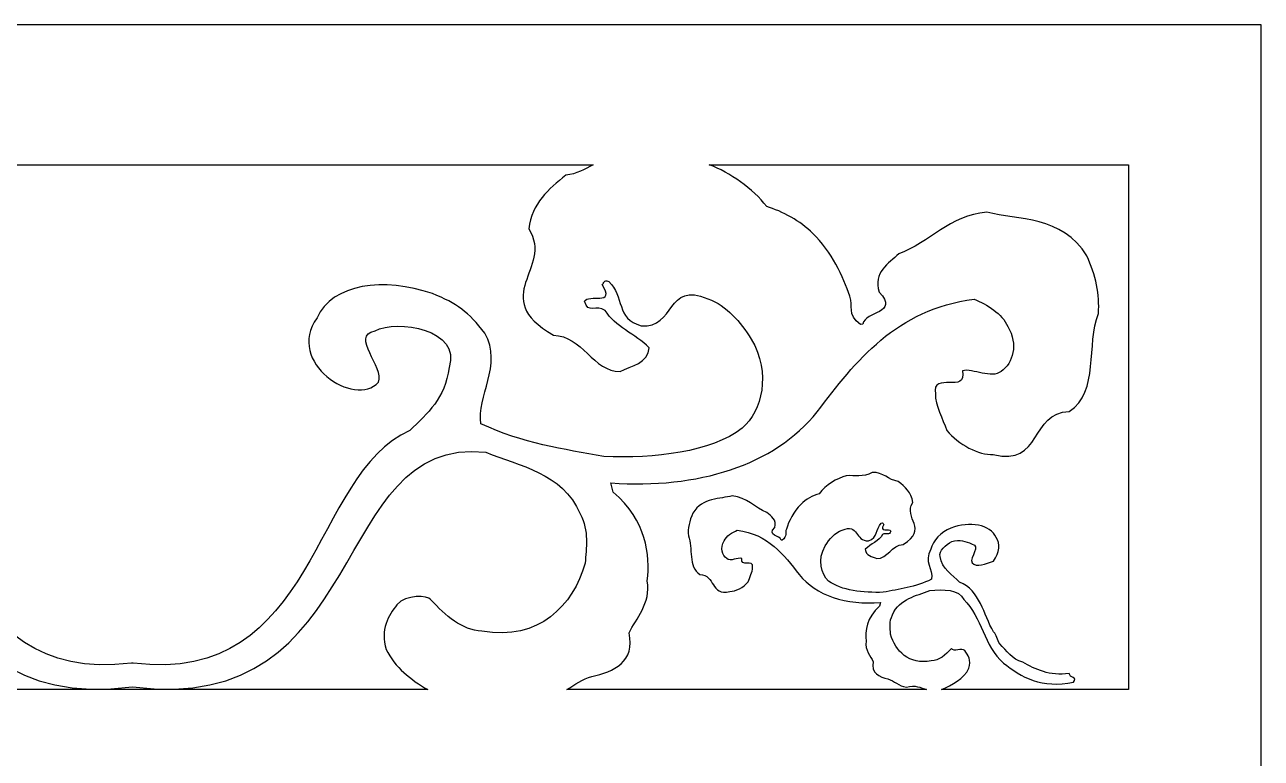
# Model space of a CAD drawing. Header units: centimetres. Extents: x 19 to 51.3, y -22.3 to 26.7.
# Drawn here: x 33.63 to 51.3, y 16.19 to 26.68 of the extents above; entities that cross this region are included whole.
import ezdxf

# ---------------------------------------------------------------- set-up
doc = ezdxf.new("R2010")
doc.units = ezdxf.units.CM
doc.header["$MEASUREMENT"] = 0
doc.layers.add('layer 1', color=7, linetype='Continuous')

msp = doc.modelspace()

# ---------------------------------------------------------------- linework, layer by layer
at = {"layer": 'layer 1', "color": 18}
for points, knots in [([(19.02931, 26.67519), (19.02931, 26.67519), (51.30372, 26.67519), (51.30372, 26.67519), (51.30372, 26.67519), (51.30372, 26.67519), (51.30372, -22.32481), (51.30372, -22.32481), (51.30372, -22.32481), (51.30372, -22.32481), (19.02931, -22.32481), (19.02931, -22.32481), (19.02931, -22.32481), (19.02931, -22.32481), (19.02931, 26.67519), (19.02931, 26.67519)], [0, 0, 0, 0, 0.2, 0.2, 0.2, 0.2, 0.4, 0.4, 0.4, 0.4, 0.6, 0.6, 0.6, 0.6, 1, 1, 1, 1]), ([(28.58068, 24.67519), (28.69867, 24.60823), (28.81818, 24.54298), (28.971, 24.52402), (28.971, 24.52402), (29.21415, 24.32662), (29.4572, 24.12914), (29.49954, 23.7587), (29.49954, 23.7587), (29.14234, 23.1817), (30.09503, 22.79718), (29.14869, 22.23869), (29.14869, 22.23869), (28.73956, 22.23491), (28.57695, 21.7123), (28.19426, 21.72216), (28.19426, 21.72216), (28.03285, 21.80032), (27.79145, 21.83701), (27.77754, 22.06067), (27.77754, 22.06067), (27.97433, 22.25473), (28.27533, 22.3642), (28.40676, 22.59369), (28.40676, 22.59369), (28.53576, 22.68346), (28.65213, 22.53592), (28.70365, 22.72408), (28.70365, 22.72408), (28.65268, 22.83625), (28.24928, 22.65077), (28.45245, 22.96353), (28.45245, 22.96353), (28.42177, 22.97069), (28.43625, 23.04745), (28.35635, 23.00615), (28.35635, 23.00615), (28.13291, 22.79832), (28.25507, 22.46913), (27.89274, 22.3741), (27.89274, 22.3741), (27.40371, 22.32899), (27.53392, 23.01944), (26.93998, 22.75852), (26.93998, 22.75852), (26.6657, 22.6629), (26.47697, 22.42681), (26.31896, 22.1836), (26.31896, 22.1836), (26.03364, 21.68989), (26.16561, 21.15806), (26.44752, 20.9114), (26.44752, 20.9114), (26.89492, 20.56574), (27.70292, 20.47574), (28.42928, 20.50505), (28.42928, 20.50505), (28.99421, 20.61255), (29.59386, 20.69174), (30.18363, 20.97362), (30.18363, 20.97362), (30.25598, 21.35718), (29.86513, 21.80948), (30.12786, 22.26848), (30.12786, 22.26848), (30.36383, 22.56809), (30.52454, 22.69618), (30.87874, 22.83312), (30.87874, 22.83312), (31.56467, 23.07234), (32.31535, 22.97579), (32.52721, 22.48529), (32.52721, 22.48529), (32.98803, 21.85515), (31.98037, 21.18546), (31.64975, 21.57003), (31.64975, 21.57003), (31.55193, 21.77335), (32.06193, 22.23458), (31.69791, 22.30018), (31.69791, 22.30018), (31.3839, 22.47018), (30.45446, 22.31996), (30.63954, 21.77963), (30.63954, 21.77963), (30.69797, 21.32517), (30.94303, 21.13543), (31.19828, 20.87508), (31.19828, 20.87508), (32.62056, 20.26864), (32.51659, 17.22875), (35.15527, 17.55234), (35.15527, 17.55234), (35.15529, 17.55319), (35.15535, 17.554), (35.15536, 17.55484), (35.15536, 17.55484), (35.15914, 17.55435), (35.16275, 17.55408), (35.16651, 17.5536), (35.16651, 17.5536), (35.17028, 17.55408), (35.17389, 17.55435), (35.17767, 17.55484), (35.17767, 17.55484), (35.17768, 17.554), (35.17774, 17.55319), (35.17777, 17.55234), (35.17777, 17.55234), (37.81644, 17.22875), (37.71247, 20.26864), (39.13475, 20.87508), (39.13475, 20.87508), (39.39, 21.13543), (39.63506, 21.32517), (39.69349, 21.77963), (39.69349, 21.77963), (39.87857, 22.31996), (38.94913, 22.47018), (38.63512, 22.30018), (38.63512, 22.30018), (38.27109, 22.23458), (38.7811, 21.77335), (38.68328, 21.57003), (38.68328, 21.57003), (38.35266, 21.18546), (37.345, 21.85515), (37.80582, 22.48529), (37.80582, 22.48529), (38.01768, 22.97579), (38.76836, 23.07234), (39.45429, 22.83312), (39.45429, 22.83312), (39.80849, 22.69618), (39.9692, 22.56809), (40.20517, 22.26848), (40.20517, 22.26848), (40.4679, 21.80948), (40.07705, 21.35718), (40.1494, 20.97362), (40.1494, 20.97362), (40.73917, 20.69174), (41.33882, 20.61255), (41.90375, 20.50505), (41.90375, 20.50505), (42.63011, 20.47574), (43.43811, 20.56574), (43.88551, 20.9114), (43.88551, 20.9114), (44.16742, 21.15806), (44.29939, 21.68989), (44.01407, 22.1836), (44.01407, 22.1836), (43.85606, 22.42681), (43.66733, 22.6629), (43.39305, 22.75852), (43.39305, 22.75852), (42.79911, 23.01944), (42.92932, 22.32899), (42.44029, 22.3741), (42.44029, 22.3741), (42.07796, 22.46913), (42.20012, 22.79832), (41.97668, 23.00615), (41.97668, 23.00615), (41.89678, 23.04745), (41.91126, 22.97069), (41.88058, 22.96353), (41.88058, 22.96353), (42.08375, 22.65077), (41.68035, 22.83625), (41.62938, 22.72408), (41.62938, 22.72408), (41.6809, 22.53592), (41.79727, 22.68346), (41.92627, 22.59369), (41.92627, 22.59369), (42.0577, 22.3642), (42.3587, 22.25473), (42.55549, 22.06067), (42.55549, 22.06067), (42.54158, 21.83701), (42.30018, 21.80032), (42.13877, 21.72216), (42.13877, 21.72216), (41.75608, 21.7123), (41.59347, 22.23491), (41.18433, 22.23869), (41.18433, 22.23869), (40.238, 22.79718), (41.19069, 23.1817), (40.83349, 23.7587), (40.83349, 23.7587), (40.87583, 24.12914), (41.11888, 24.32662), (41.36203, 24.52402), (41.36203, 24.52402), (41.51485, 24.54298), (41.63436, 24.60823), (41.75235, 24.67519), (41.75235, 24.67519), (41.75235, 24.67519), (28.58068, 24.67519), (28.58068, 24.67519)], [0, 0, 0, 0, 0.01923077, 0.01923077, 0.01923077, 0.01923077, 0.03846154, 0.03846154, 0.03846154, 0.03846154, 0.05769231, 0.05769231, 0.05769231, 0.05769231, 0.07692308, 0.07692308, 0.07692308, 0.07692308, 0.09615385, 0.09615385, 0.09615385, 0.09615385, 0.11538462, 0.11538462, 0.11538462, 0.11538462, 0.13461538, 0.13461538, 0.13461538, 0.13461538, 0.15384615, 0.15384615, 0.15384615, 0.15384615, 0.17307692, 0.17307692, 0.17307692, 0.17307692, 0.19230769, 0.19230769, 0.19230769, 0.19230769, 0.21153846, 0.21153846, 0.21153846, 0.21153846, 0.23076923, 0.23076923, 0.23076923, 0.23076923, 0.25, 0.25, 0.25, 0.25, 0.26923077, 0.26923077, 0.26923077, 0.26923077, 0.28846154, 0.28846154, 0.28846154, 0.28846154, 0.30769231, 0.30769231, 0.30769231, 0.30769231, 0.32692308, 0.32692308, 0.32692308, 0.32692308, 0.34615385, 0.34615385, 0.34615385, 0.34615385, 0.36538462, 0.36538462, 0.36538462, 0.36538462, 0.38461538, 0.38461538, 0.38461538, 0.38461538, 0.40384615, 0.40384615, 0.40384615, 0.40384615, 0.42307692, 0.42307692, 0.42307692, 0.42307692, 0.44230769, 0.44230769, 0.44230769, 0.44230769, 0.46153846, 0.46153846, 0.46153846, 0.46153846, 0.48076923, 0.48076923, 0.48076923, 0.48076923, 0.5, 0.5, 0.5, 0.5, 0.51923077, 0.51923077, 0.51923077, 0.51923077, 0.53846154, 0.53846154, 0.53846154, 0.53846154, 0.55769231, 0.55769231, 0.55769231, 0.55769231, 0.57692308, 0.57692308, 0.57692308, 0.57692308, 0.59615385, 0.59615385, 0.59615385, 0.59615385, 0.61538462, 0.61538462, 0.61538462, 0.61538462, 0.63461538, 0.63461538, 0.63461538, 0.63461538, 0.65384615, 0.65384615, 0.65384615, 0.65384615, 0.67307692, 0.67307692, 0.67307692, 0.67307692, 0.69230769, 0.69230769, 0.69230769, 0.69230769, 0.71153846, 0.71153846, 0.71153846, 0.71153846, 0.73076923, 0.73076923, 0.73076923, 0.73076923, 0.75, 0.75, 0.75, 0.75, 0.76923077, 0.76923077, 0.76923077, 0.76923077, 0.78846154, 0.78846154, 0.78846154, 0.78846154, 0.80769231, 0.80769231, 0.80769231, 0.80769231, 0.82692308, 0.82692308, 0.82692308, 0.82692308, 0.84615385, 0.84615385, 0.84615385, 0.84615385, 0.86538462, 0.86538462, 0.86538462, 0.86538462, 0.88461538, 0.88461538, 0.88461538, 0.88461538, 0.90384615, 0.90384615, 0.90384615, 0.90384615, 0.92307692, 0.92307692, 0.92307692, 0.92307692, 0.94230769, 0.94230769, 0.94230769, 0.94230769, 0.96153846, 0.96153846, 0.96153846, 0.96153846, 1, 1, 1, 1]), ([(43.41107, 24.67519), (43.70975, 24.56142), (44.03669, 24.3351), (44.23344, 24.07807), (44.23344, 24.07807), (44.45453, 24.00995), (44.72078, 23.87231), (44.89101, 23.69198), (44.89101, 23.69198), (45.16357, 23.43567), (45.32791, 23.07369), (45.42056, 22.79505), (45.42056, 22.79505), (45.4802, 22.64881), (45.37194, 22.54318), (45.5768, 22.39117), (45.5768, 22.39117), (45.5768, 22.39117), (45.6075, 22.39836), (45.6075, 22.39836), (45.6075, 22.39836), (45.64397, 22.58726), (46.13304, 22.54211), (45.84193, 22.85413), (45.84193, 22.85413), (45.7493, 23.13284), (45.98027, 23.26729), (46.12326, 23.40105), (46.12326, 23.40105), (46.56489, 23.5651), (46.84443, 23.95136), (47.3804, 23.99741), (47.3804, 23.99741), (47.82669, 23.88205), (48.45469, 23.94978), (48.81173, 23.37278), (48.81173, 23.37278), (48.93505, 23.1013), (48.99698, 22.81545), (48.97502, 22.54984), (48.97502, 22.54984), (48.80193, 22.10848), (48.99349, 21.43248), (48.55823, 21.14979), (48.55823, 21.14979), (47.99966, 21.13854), (48.171, 20.35752), (47.47294, 20.53381), (47.47294, 20.53381), (47.26631, 20.5252), (46.97342, 20.67662), (46.80737, 20.8779), (46.80737, 20.8779), (46.75182, 21.04514), (46.64296, 21.23993), (46.64472, 21.40051), (46.64472, 21.40051), (46.59092, 21.72835), (47.1112, 21.39013), (47.03075, 21.73179), (47.03075, 21.73179), (47.18413, 21.76786), (47.44636, 21.60919), (47.58527, 21.72202), (47.58527, 21.72202), (47.75488, 21.84204), (47.8342, 22.10105), (47.6802, 22.36539), (47.6802, 22.36539), (47.59798, 22.54631), (47.38905, 22.67741), (47.19869, 22.75273), (47.19869, 22.75273), (46.08793, 22.61157), (45.50618, 21.87372), (44.95515, 21.14316), (44.95515, 21.14316), (44.33877, 20.37704), (43.24886, 20.04046), (42.00674, 20.12871), (42.00674, 20.12871), (42.00674, 20.12871), (42.03975, 19.9963), (42.03975, 19.9963), (42.03975, 19.9963), (42.51727, 19.58784), (42.56932, 19.09938), (42.52709, 18.72881), (42.52709, 18.72881), (42.58088, 18.40096), (42.36445, 18.18976), (42.26658, 17.98651), (42.26658, 17.98651), (42.36153, 17.56812), (42.04261, 17.43297), (41.73581, 17.36078), (41.73581, 17.36078), (41.59615, 17.32792), (41.49435, 17.24561), (41.37753, 17.17519), (41.37753, 17.17519), (41.37753, 17.17519), (46.51997, 17.17519), (46.51997, 17.17519), (46.51997, 17.17519), (46.4323, 17.20363), (46.35739, 17.24601), (46.2315, 17.21001), (46.2315, 17.21001), (46.11382, 17.22192), (46.06321, 17.30487), (45.9665, 17.32762), (45.9665, 17.32762), (45.84561, 17.35607), (45.71995, 17.40932), (45.75736, 17.57417), (45.75736, 17.57417), (45.7188, 17.65426), (45.63352, 17.73749), (45.65471, 17.86667), (45.65471, 17.86667), (45.63807, 18.01268), (45.65858, 18.20515), (45.84673, 18.36609), (45.84673, 18.36609), (45.84673, 18.36609), (45.85975, 18.41827), (45.85975, 18.41827), (45.85975, 18.41827), (45.37032, 18.3835), (44.94086, 18.51612), (44.69798, 18.81799), (44.69798, 18.81799), (44.48086, 19.10585), (44.25164, 19.39658), (43.81397, 19.45221), (43.81397, 19.45221), (43.73896, 19.42253), (43.65664, 19.37087), (43.62424, 19.29958), (43.62424, 19.29958), (43.56357, 19.19543), (43.59482, 19.09337), (43.66165, 19.04608), (43.66165, 19.04608), (43.71639, 19.00161), (43.81971, 19.06414), (43.88014, 19.04993), (43.88014, 19.04993), (43.84845, 18.91531), (44.05345, 19.04857), (44.03225, 18.91939), (44.03225, 18.91939), (44.03294, 18.85612), (43.99004, 18.77937), (43.96816, 18.71347), (43.96816, 18.71347), (43.90273, 18.63416), (43.78733, 18.5745), (43.70591, 18.57788), (43.70591, 18.57788), (43.43085, 18.50843), (43.49837, 18.81617), (43.27827, 18.8206), (43.27827, 18.8206), (43.10677, 18.93199), (43.18225, 19.19835), (43.11405, 19.37227), (43.11405, 19.37227), (43.10539, 19.47692), (43.1298, 19.58955), (43.17839, 19.69652), (43.17839, 19.69652), (43.31907, 19.92388), (43.56652, 19.89719), (43.74238, 19.94264), (43.74238, 19.94264), (43.95356, 19.9245), (44.06371, 19.77231), (44.23772, 19.70766), (44.23772, 19.70766), (44.29406, 19.65495), (44.38507, 19.60198), (44.34858, 19.49216), (44.34858, 19.49216), (44.23387, 19.36922), (44.42657, 19.38701), (44.44095, 19.31257), (44.44095, 19.31257), (44.44095, 19.31257), (44.45304, 19.30974), (44.45304, 19.30974), (44.45304, 19.30974), (44.53376, 19.36964), (44.4911, 19.41126), (44.51461, 19.46888), (44.51461, 19.46888), (44.55112, 19.57868), (44.61586, 19.72131), (44.72326, 19.8223), (44.72326, 19.8223), (44.79034, 19.89335), (44.89525, 19.94759), (44.98236, 19.97443), (44.98236, 19.97443), (45.07452, 20.09482), (45.23916, 20.19813), (45.37142, 20.23015), (45.37142, 20.23015), (45.49642, 20.2402), (45.6068, 20.20631), (45.74319, 20.27683), (45.74319, 20.27683), (45.90283, 20.28663), (45.97193, 20.16774), (46.11378, 20.15014), (46.11378, 20.15014), (46.20958, 20.07237), (46.30535, 19.99455), (46.32204, 19.84859), (46.32204, 19.84859), (46.1813, 19.62123), (46.55668, 19.46973), (46.18379, 19.24966), (46.18379, 19.24966), (46.02259, 19.24817), (45.95852, 19.04225), (45.80772, 19.04614), (45.80772, 19.04614), (45.74412, 19.07694), (45.64901, 19.09139), (45.64352, 19.17951), (45.64352, 19.17951), (45.72106, 19.25598), (45.83967, 19.29912), (45.89145, 19.38954), (45.89145, 19.38954), (45.94229, 19.42491), (45.98814, 19.36678), (46.00844, 19.44092), (46.00844, 19.44092), (45.98835, 19.48512), (45.8294, 19.41204), (45.90946, 19.53527), (45.90946, 19.53527), (45.89737, 19.5381), (45.90307, 19.56834), (45.87159, 19.55206), (45.87159, 19.55206), (45.78354, 19.47017), (45.83169, 19.34046), (45.68891, 19.30301), (45.68891, 19.30301), (45.49622, 19.28524), (45.54753, 19.5573), (45.3135, 19.45449), (45.3135, 19.45449), (45.20543, 19.41681), (45.13106, 19.32379), (45.0688, 19.22796), (45.0688, 19.22796), (44.95638, 19.03342), (45.00838, 18.82386), (45.11946, 18.72667), (45.11946, 18.72667), (45.29574, 18.59047), (45.61412, 18.55501), (45.90033, 18.56656), (45.90033, 18.56656), (46.12293, 18.60892), (46.3592, 18.64012), (46.59159, 18.75119), (46.59159, 18.75119), (46.6201, 18.90232), (46.47439, 18.99978), (46.57791, 19.18063), (46.57791, 19.18063), (46.61281, 19.29868), (46.72593, 19.42992), (46.86549, 19.48389), (46.86549, 19.48389), (47.13576, 19.57814), (47.43155, 19.5401), (47.51503, 19.34683), (47.51503, 19.34683), (47.57776, 19.26104), (47.56702, 19.13724), (47.47648, 19.00859), (47.47648, 19.00859), (47.36841, 18.97091), (47.22883, 18.91693), (47.16928, 18.98619), (47.16928, 18.98619), (47.13074, 19.06631), (47.30681, 19.23009), (47.16337, 19.25594), (47.16337, 19.25594), (47.08604, 19.29781), (46.98935, 19.32058), (46.87964, 19.29114), (46.87964, 19.29114), (46.79572, 19.24776), (46.68669, 19.15501), (46.71316, 19.07775), (46.71316, 19.07775), (46.73619, 18.89868), (46.89081, 18.81495), (46.99139, 18.71235), (46.99139, 18.71235), (47.28061, 18.58904), (47.33397, 18.25288), (47.47536, 17.9986), (47.47536, 17.9986), (47.5285, 17.96242), (47.5219, 17.87715), (47.56614, 17.82727), (47.56614, 17.82727), (47.66513, 17.73295), (47.73582, 17.6058), (47.89297, 17.56883), (47.89297, 17.56883), (48.07497, 17.46286), (48.27793, 17.36773), (48.55938, 17.40409), (48.55938, 17.40409), (48.56006, 17.3408), (48.68342, 17.3591), (48.618, 17.2798), (48.618, 17.2798), (48.1744, 17.18688), (47.86512, 17.35437), (47.61883, 17.55441), (47.61883, 17.55441), (47.34197, 17.79321), (47.30728, 18.2118), (47.05141, 18.46144), (47.05141, 18.46144), (46.98798, 18.61054), (46.75741, 18.60955), (46.56472, 18.59178), (46.56472, 18.59178), (46.37268, 18.5107), (46.13639, 18.47945), (46.03194, 18.24358), (46.03194, 18.24358), (45.98175, 18.14489), (45.99931, 18.05392), (46.0048, 17.96581), (46.0048, 17.96581), (46.07367, 17.72861), (46.26275, 17.52626), (46.58615, 17.58433), (46.58615, 17.58433), (46.70064, 17.58895), (46.78867, 17.67083), (46.87511, 17.76099), (46.87511, 17.76099), (46.90884, 17.7057), (47.02108, 17.78192), (47.0653, 17.73202), (47.0653, 17.73202), (47.11114, 17.67387), (47.16179, 17.59092), (47.1253, 17.48112), (47.1253, 17.48112), (47.04951, 17.32508), (46.88148, 17.24399), (46.73147, 17.17519), (46.73147, 17.17519), (46.73147, 17.17519), (49.40523, 17.17519), (49.40523, 17.17519), (49.40523, 17.17519), (49.40523, 17.17519), (49.40523, 24.67519), (49.40523, 24.67519), (49.40523, 24.67519), (49.40523, 24.67519), (43.41107, 24.67519), (43.41107, 24.67519)], [0, 0, 0, 0, 0.01041667, 0.01041667, 0.01041667, 0.01041667, 0.02083333, 0.02083333, 0.02083333, 0.02083333, 0.03125, 0.03125, 0.03125, 0.03125, 0.04166667, 0.04166667, 0.04166667, 0.04166667, 0.05208333, 0.05208333, 0.05208333, 0.05208333, 0.0625, 0.0625, 0.0625, 0.0625, 0.07291667, 0.07291667, 0.07291667, 0.07291667, 0.08333333, 0.08333333, 0.08333333, 0.08333333, 0.09375, 0.09375, 0.09375, 0.09375, 0.10416667, 0.10416667, 0.10416667, 0.10416667, 0.11458333, 0.11458333, 0.11458333, 0.11458333, 0.125, 0.125, 0.125, 0.125, 0.13541667, 0.13541667, 0.13541667, 0.13541667, 0.14583333, 0.14583333, 0.14583333, 0.14583333, 0.15625, 0.15625, 0.15625, 0.15625, 0.16666667, 0.16666667, 0.16666667, 0.16666667, 0.17708333, 0.17708333, 0.17708333, 0.17708333, 0.1875, 0.1875, 0.1875, 0.1875, 0.19791667, 0.19791667, 0.19791667, 0.19791667, 0.20833333, 0.20833333, 0.20833333, 0.20833333, 0.21875, 0.21875, 0.21875, 0.21875, 0.22916667, 0.22916667, 0.22916667, 0.22916667, 0.23958333, 0.23958333, 0.23958333, 0.23958333, 0.25, 0.25, 0.25, 0.25, 0.26041667, 0.26041667, 0.26041667, 0.26041667, 0.27083333, 0.27083333, 0.27083333, 0.27083333, 0.28125, 0.28125, 0.28125, 0.28125, 0.29166667, 0.29166667, 0.29166667, 0.29166667, 0.30208333, 0.30208333, 0.30208333, 0.30208333, 0.3125, 0.3125, 0.3125, 0.3125, 0.32291667, 0.32291667, 0.32291667, 0.32291667, 0.33333333, 0.33333333, 0.33333333, 0.33333333, 0.34375, 0.34375, 0.34375, 0.34375, 0.35416667, 0.35416667, 0.35416667, 0.35416667, 0.36458333, 0.36458333, 0.36458333, 0.36458333, 0.375, 0.375, 0.375, 0.375, 0.38541667, 0.38541667, 0.38541667, 0.38541667, 0.39583333, 0.39583333, 0.39583333, 0.39583333, 0.40625, 0.40625, 0.40625, 0.40625, 0.41666667, 0.41666667, 0.41666667, 0.41666667, 0.42708333, 0.42708333, 0.42708333, 0.42708333, 0.4375, 0.4375, 0.4375, 0.4375, 0.44791667, 0.44791667, 0.44791667, 0.44791667, 0.45833333, 0.45833333, 0.45833333, 0.45833333, 0.46875, 0.46875, 0.46875, 0.46875, 0.47916667, 0.47916667, 0.47916667, 0.47916667, 0.48958333, 0.48958333, 0.48958333, 0.48958333, 0.5, 0.5, 0.5, 0.5, 0.51041667, 0.51041667, 0.51041667, 0.51041667, 0.52083333, 0.52083333, 0.52083333, 0.52083333, 0.53125, 0.53125, 0.53125, 0.53125, 0.54166667, 0.54166667, 0.54166667, 0.54166667, 0.55208333, 0.55208333, 0.55208333, 0.55208333, 0.5625, 0.5625, 0.5625, 0.5625, 0.57291667, 0.57291667, 0.57291667, 0.57291667, 0.58333333, 0.58333333, 0.58333333, 0.58333333, 0.59375, 0.59375, 0.59375, 0.59375, 0.60416667, 0.60416667, 0.60416667, 0.60416667, 0.61458333, 0.61458333, 0.61458333, 0.61458333, 0.625, 0.625, 0.625, 0.625, 0.63541667, 0.63541667, 0.63541667, 0.63541667, 0.64583333, 0.64583333, 0.64583333, 0.64583333, 0.65625, 0.65625, 0.65625, 0.65625, 0.66666667, 0.66666667, 0.66666667, 0.66666667, 0.67708333, 0.67708333, 0.67708333, 0.67708333, 0.6875, 0.6875, 0.6875, 0.6875, 0.69791667, 0.69791667, 0.69791667, 0.69791667, 0.70833333, 0.70833333, 0.70833333, 0.70833333, 0.71875, 0.71875, 0.71875, 0.71875, 0.72916667, 0.72916667, 0.72916667, 0.72916667, 0.73958333, 0.73958333, 0.73958333, 0.73958333, 0.75, 0.75, 0.75, 0.75, 0.76041667, 0.76041667, 0.76041667, 0.76041667, 0.77083333, 0.77083333, 0.77083333, 0.77083333, 0.78125, 0.78125, 0.78125, 0.78125, 0.79166667, 0.79166667, 0.79166667, 0.79166667, 0.80208333, 0.80208333, 0.80208333, 0.80208333, 0.8125, 0.8125, 0.8125, 0.8125, 0.82291667, 0.82291667, 0.82291667, 0.82291667, 0.83333333, 0.83333333, 0.83333333, 0.83333333, 0.84375, 0.84375, 0.84375, 0.84375, 0.85416667, 0.85416667, 0.85416667, 0.85416667, 0.86458333, 0.86458333, 0.86458333, 0.86458333, 0.875, 0.875, 0.875, 0.875, 0.88541667, 0.88541667, 0.88541667, 0.88541667, 0.89583333, 0.89583333, 0.89583333, 0.89583333, 0.90625, 0.90625, 0.90625, 0.90625, 0.91666667, 0.91666667, 0.91666667, 0.91666667, 0.92708333, 0.92708333, 0.92708333, 0.92708333, 0.9375, 0.9375, 0.9375, 0.9375, 0.94791667, 0.94791667, 0.94791667, 0.94791667, 0.95833333, 0.95833333, 0.95833333, 0.95833333, 0.96875, 0.96875, 0.96875, 0.96875, 0.97916667, 0.97916667, 0.97916667, 0.97916667, 1, 1, 1, 1]), ([(35.16652, 17.21589), (31.74074, 16.76949), (32.37467, 20.81), (30.11542, 20.56905), (30.11542, 20.56905), (29.62806, 20.36329), (29.02837, 20.28398), (28.76329, 19.68537), (28.76329, 19.68537), (28.63591, 19.4349), (28.68048, 19.20404), (28.69443, 18.98044), (28.69443, 18.98044), (28.86922, 18.37843), (29.34907, 17.8649), (30.16982, 18.01227), (30.16982, 18.01227), (30.46038, 18.02399), (30.68381, 18.23181), (30.90317, 18.46064), (30.90317, 18.46064), (30.97846, 18.53043), (31.27762, 18.57692), (31.38586, 18.38707), (31.38586, 18.38707), (31.5022, 18.23953), (31.63074, 18.02901), (31.53813, 17.75034), (31.53813, 17.75034), (31.413, 17.49273), (31.18887, 17.31561), (30.94268, 17.17519), (30.94268, 17.17519), (30.94268, 17.17519), (39.39035, 17.17519), (39.39035, 17.17519), (39.39035, 17.17519), (39.14416, 17.31561), (38.92003, 17.49273), (38.7949, 17.75034), (38.7949, 17.75034), (38.70229, 18.02901), (38.83083, 18.23953), (38.94717, 18.38707), (38.94717, 18.38707), (39.07506, 18.54104), (39.39115, 18.51791), (39.42986, 18.46064), (39.42986, 18.46064), (39.64922, 18.23181), (39.87265, 18.02399), (40.16321, 18.01227), (40.16321, 18.01227), (40.98396, 17.8649), (41.46381, 18.37843), (41.6386, 18.98044), (41.6386, 18.98044), (41.65255, 19.20404), (41.69712, 19.4349), (41.56974, 19.68537), (41.56974, 19.68537), (41.30466, 20.28398), (40.70497, 20.36329), (40.21761, 20.56905), (40.21761, 20.56905), (37.95836, 20.81), (38.59231, 16.76949), (35.16652, 17.21589)], [0, 0, 0, 0, 0.05555556, 0.05555556, 0.05555556, 0.05555556, 0.11111111, 0.11111111, 0.11111111, 0.11111111, 0.16666667, 0.16666667, 0.16666667, 0.16666667, 0.22222222, 0.22222222, 0.22222222, 0.22222222, 0.27777778, 0.27777778, 0.27777778, 0.27777778, 0.33333333, 0.33333333, 0.33333333, 0.33333333, 0.38888889, 0.38888889, 0.38888889, 0.38888889, 0.44444444, 0.44444444, 0.44444444, 0.44444444, 0.5, 0.5, 0.5, 0.5, 0.55555556, 0.55555556, 0.55555556, 0.55555556, 0.61111111, 0.61111111, 0.61111111, 0.61111111, 0.66666667, 0.66666667, 0.66666667, 0.66666667, 0.72222222, 0.72222222, 0.72222222, 0.72222222, 0.77777778, 0.77777778, 0.77777778, 0.77777778, 0.83333333, 0.83333333, 0.83333333, 0.83333333, 0.88888889, 0.88888889, 0.88888889, 0.88888889, 1, 1, 1, 1])]:
    msp.add_open_spline(points, degree=3, knots=knots, dxfattribs=at)

doc.saveas('drawing.dxf')
